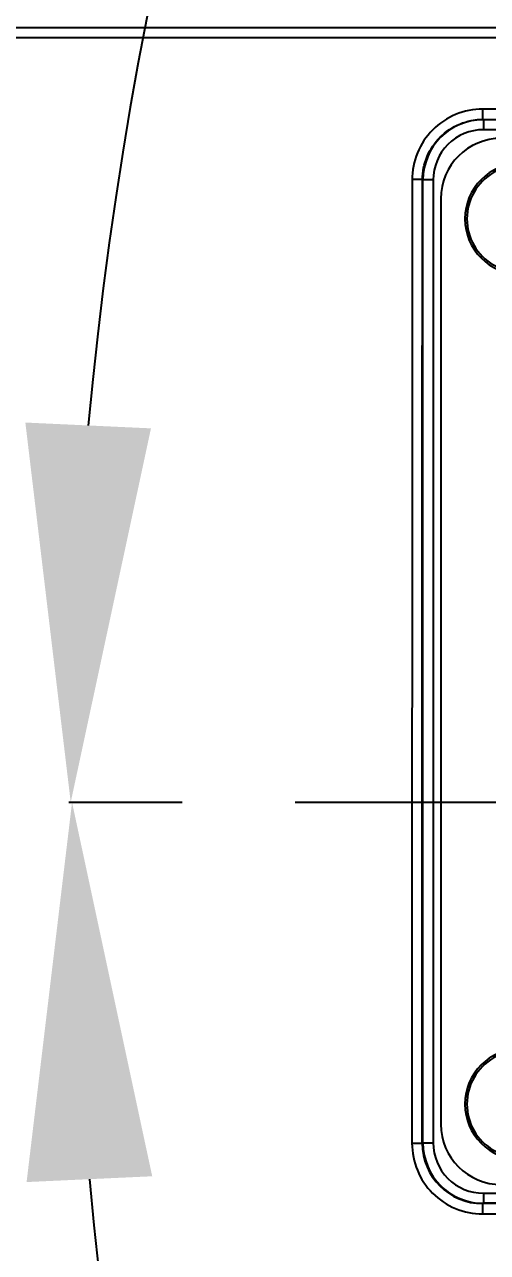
# Model space of a CAD drawing. Header units: millimetres. Extents: x 5828 to 6704, y 123 to 421.
# Drawn here: x 6577.492 to 6579.025, y 248.122 to 252.191 of the extents above; entities that cross this region are included whole.
import ezdxf

# ---------------------------------------------------------------- set-up
doc = ezdxf.new("R2010")
doc.units = ezdxf.units.MM
doc.linetypes.add('CENTER', pattern=[0.6, 0.375, -0.075, 0.075, -0.075])
for name, color, linetype in [('中心线', 7, 'Continuous'), ('外形图', 7, 'Continuous'), ('尺寸标注', 7, 'Continuous'), ('运动范围', 7, 'Continuous')]:
    doc.layers.add(name, color=color, linetype=linetype)
doc.styles.add('微软雅黑', font='msyh.ttc', dxfattribs={"height": 1.5})
doc.dimstyles.new('尺寸标注_1_15比例', dxfattribs={"dimtxt": 1.5, "dimasz": 1.25, "dimexe": 0.5, "dimexo": 0.4, "dimgap": 0.5, "dimtad": 1, "dimdec": 1, "dimlfac": 15, "dimdsep": 46, "dimtxsty": '微软雅黑', "dimcen": 0.09, "dimadec": 0, "dimazin": 0, "dimtp": 0.01, "dimtm": 0.01, "dimtfac": 1, "dimtdec": 1, "dimtofl": 0, "dimtmove": 0, "dimatfit": 3, "dimfxl": 1, "dimtolj": 1, "dimarcsym": 0})

# ---------------------------------------------------------------- blocks, each defined once
blk = doc.blocks.new('*D769')
at = {"layer": 'Defpoints', "color": 0}
for p in [(6596.5117, 262.0217), (6628.0363, 256.1115), (6551.3884, 249.6138), (6591.2263, 249.6258), (6637.3008, 249.6138)]:
    blk.add_point(p, dxfattribs=at)
at = {"layer": '尺寸标注', "color": 0, "lineweight": -2}
blk.add_arc((6591.1582, 249.6138), 13.5135, 15.29432, 174.69825, dxfattribs=at)
at = {"layer": '尺寸标注', "color": 0}
for points in [[(6603.9899, 253.1328), (6604.3964, 253.224), (6604.4667, 251.9587)], [(6577.4944, 250.8721), (6577.9106, 250.8528), (6577.6447, 249.6138)]]:
    blk.add_solid(points, dxfattribs=at)
at = {"layer": '尺寸标注', "color": 0, "insert": (6589.8699, 264.3502), "char_height": 1.5, "attachment_point": 5, "rotation": 4.9963, "style": '微软雅黑'}
blk.add_mtext('\\A1;-\\A1;170%%d', dxfattribs=at)
blk = doc.blocks.new('*D770')
at = {"layer": 'Defpoints', "color": 0}
for p in [(6551.3884, 249.6138), (6591.2263, 249.6138), (6637.3008, 249.6138), (6628.0365, 243.1292), (6583.7661, 238.2698)]:
    blk.add_point(p, dxfattribs=at)
at = {"layer": '尺寸标注', "color": 0, "lineweight": -2}
blk.add_arc((6591.2263, 249.6138), 13.5772, 185.27685, 344.73221, dxfattribs=at)
at = {"layer": '尺寸标注', "color": 0}
for points in [[(6577.9147, 248.3747), (6577.4985, 248.3555), (6577.6491, 249.6138)], [(6604.5277, 245.9929), (6604.1211, 246.084), (6604.5977, 247.2582)]]:
    blk.add_solid(points, dxfattribs=at)
at = {"layer": '尺寸标注', "color": 0, "insert": (6591.5441, 237.3197), "char_height": 1.5, "attachment_point": 5, "rotation": 1.4808, "style": '微软雅黑'}
blk.add_mtext('\\A1;+\\A1;170%%d', dxfattribs=at)

msp = doc.modelspace()

# ---------------------------------------------------------------- linework, layer by layer
at = {"layer": '中心线', "linetype": 'CENTER', "ltscale": 5}
msp.add_line((6551.3884, 249.6138), (6637.3008, 249.6138), dxfattribs=at)
at = {"layer": '外形图', "color": 7, "linetype": 'Continuous'}
for p, q in [((6568.6888, 252.1805), (6586.8941, 252.1805)), ((6568.667, 252.1482), (6585.8254, 252.1482)), ((6580.8683, 251.9107), (6579.0096, 251.9107)), ((6579.0102, 251.8765), (6579.0117, 251.8758)), ((6579.0117, 251.8758), (6580.8687, 251.8758)), ((6580.8693, 251.8425), (6579.0123, 251.8425)), ((6578.8101, 251.6766), (6578.8117, 251.6758)), ((6578.8117, 248.4851), (6578.8117, 251.6758)), ((6578.8457, 251.6758), (6578.8117, 251.6758)), ((6578.8457, 251.6758), (6578.8457, 248.4851)), ((6578.8712, 251.6138), (6578.8712, 248.5471)), ((6578.8094, 248.484), (6578.8117, 248.4851)), ((6578.8117, 248.4851), (6578.8457, 248.4851)), ((6579.0123, 248.3185), (6580.8693, 248.3185)), ((6579.0094, 248.2841), (6579.0117, 248.2851)), ((6580.8687, 248.2851), (6579.0117, 248.2851)), ((6579.0088, 248.2502), (6580.8682, 248.2503))]:
    msp.add_line(p, q, dxfattribs=at)
for centre, radius, start, end in [((6579.0117, 251.6758), 0.2, 90.0119, 179.9996), ((6579.0123, 251.6758), 0.1666, 90.0035, 180.0063), ((6579.0711, 251.6138), 0.2, 90.0059, 180.0058), ((6579.1341, 251.5471), 0.1833, 90.0057, 180.0057), ((6579.1339, 251.5472), 0.1766, 359.989, 180.011), ((6579.1341, 251.5471), 0.1833, 179.9943, 269.9943), ((6579.1339, 251.5471), 0.1766, 179.989, 0.011), ((6579.1341, 248.6138), 0.1833, 90.0057, 180.0057), ((6579.1339, 248.6138), 0.1766, 359.989, 180.011), ((6579.1341, 248.6138), 0.1833, 179.9943, 269.9943), ((6579.1339, 248.6138), 0.1766, 179.989, 0.011), ((6579.0711, 248.5471), 0.2, 179.9942, 269.9941), ((6579.0094, 248.4841), 0.2, 180.0412, 270.0063), ((6579.0117, 248.4851), 0.2, 180.0004, 269.9881), ((6579.0123, 248.4851), 0.1666, 179.9922, 269.995)]:
    msp.add_arc(centre, radius, start, end, dxfattribs=at)
for points, knots in [([(6579.0096, 251.9107), (6578.9792, 251.9105), (6578.9175, 251.8987), (6578.8398, 251.8461), (6578.7876, 251.7681), (6578.7763, 251.7065), (6578.7759, 251.676)], [0, 0, 0, 0, 0.250001, 0.499998, 0.749987, 1, 1, 1, 1]), ([(6579.0102, 251.8765), (6579.0101, 251.8767), (6579.0102, 251.8778), (6579.0099, 251.8796), (6579.0099, 251.8829), (6579.0097, 251.889), (6579.0097, 251.8985), (6579.0096, 251.9065), (6579.0096, 251.9108)], [0, 0, 0, 0, 0.022701, 0.082016, 0.175783, 0.300681, 0.623963, 1, 1, 1, 1]), ([(6578.8101, 251.6766), (6578.8101, 251.7026), (6578.8206, 251.7552), (6578.8652, 251.8216), (6578.9316, 251.8661), (6578.9842, 251.8765), (6579.0102, 251.8765)], [0, 0, 0, 0, 0.249982, 0.499951, 0.749949, 1, 1, 1, 1]), ([(6579.0117, 251.8758), (6579.0119, 251.8756), (6579.0117, 251.8746), (6579.012, 251.8728), (6579.012, 251.8696), (6579.0121, 251.8637), (6579.0123, 251.8545), (6579.0124, 251.8467), (6579.0123, 251.8425)], [0, 0, 0, 0, 0.022625, 0.08155, 0.17478, 0.299138, 0.621979, 1, 1, 1, 1]), ([(6578.7759, 251.6775), (6578.7758, 251.5044), (6578.7755, 250.8165), (6578.7754, 250.1286), (6578.7754, 249.6138)], [0, 0, 0, 0, 0.251637, 1, 1, 1, 1]), ([(6578.8101, 251.6766), (6578.8099, 251.6768), (6578.8088, 251.6767), (6578.807, 251.677), (6578.8037, 251.6771), (6578.7977, 251.6773), (6578.7883, 251.6774), (6578.7804, 251.6775), (6578.7761, 251.6775)], [0, 0, 0, 0, 0.023303, 0.08279, 0.17651, 0.301188, 0.623941, 1, 1, 1, 1]), ([(6578.7752, 249.6138), (6578.7752, 249.52), (6578.7752, 249.1432), (6578.7753, 248.7664), (6578.7754, 248.4835)], [0, 0, 0, 0, 0.24908, 1, 1, 1, 1]), ([(6578.7754, 248.484), (6578.7757, 248.4536), (6578.7873, 248.3921), (6578.8395, 248.3145), (6578.917, 248.2622), (6578.9785, 248.2505), (6579.0088, 248.2502)], [0, 0, 0, 0, 0.250025, 0.50002, 0.750011, 1, 1, 1, 1]), ([(6578.8094, 248.484), (6578.8085, 248.4836), (6578.8049, 248.484), (6578.7979, 248.4835), (6578.7875, 248.4836), (6578.7797, 248.4835), (6578.7754, 248.4835)], [0, 0, 0, 0, 0.086716, 0.306168, 0.627209, 1, 1, 1, 1]), ([(6579.0123, 248.3185), (6579.0123, 248.3143), (6579.0123, 248.3065), (6579.0122, 248.2973), (6579.012, 248.2913), (6579.012, 248.2882), (6579.0117, 248.2864), (6579.0119, 248.2853), (6579.0117, 248.2851)], [0, 0, 0, 0, 0.377763, 0.700341, 0.824862, 0.918219, 0.977305, 1, 1, 1, 1]), ([(6579.0094, 248.2841), (6579.0093, 248.2839), (6579.0094, 248.2828), (6579.0091, 248.281), (6579.0091, 248.2778), (6579.0089, 248.2717), (6579.0089, 248.2623), (6579.0088, 248.2544), (6579.0088, 248.2502)], [0, 0, 0, 0, 0.022651, 0.081764, 0.175285, 0.299923, 0.623045, 1, 1, 1, 1])]:
    msp.add_open_spline(points, degree=3, knots=knots, dxfattribs=at)
for points in [[(6579.0102, 251.8765), (6579.6297, 251.8765), (6580.2492, 251.8764), (6580.8687, 251.8763)], [(6578.8091, 249.6138), (6578.8091, 250.3014), (6578.8094, 250.989), (6578.8101, 251.6766)], [(6578.8094, 248.484), (6578.8092, 248.8606), (6578.8091, 249.2372), (6578.8091, 249.6138)], [(6580.8686, 248.2842), (6580.2489, 248.2841), (6579.6292, 248.2841), (6579.0094, 248.2841)]]:
    msp.add_open_spline(points, degree=3, dxfattribs=at)
at = {"layer": '运动范围', "color": 0, "linetype": 'Continuous', "lineweight": 0}
msp.add_arc((6591.2263, 249.6198), 37.378, 10, 350, dxfattribs=at)

# ---------------------------------------------------------------- dimensions: what is measured, and where the dimension line sits
at = {"layer": '尺寸标注'}
for base, line1, line2, text, picture, middle in [((6596.5117, 262.0217), ((6551.3884, 249.6138), (6637.3008, 249.6138)), ((6628.0363, 256.1115), (6591.2263, 249.6258)), '\\A1;-<>', '*D769', (6589.9813, 263.076)), ((6583.7661, 238.2698), ((6628.0365, 243.1292), (6591.2263, 249.6138)), ((6551.3884, 249.6138), (6637.3008, 249.6138)), '\\A1;+<>', '*D770', (6591.5772, 236.0411))]:
    dim = msp.add_angular_dim_2l(base=base, line1=line1, line2=line2, text=text, dimstyle='尺寸标注_1_15比例', override={"dimtxsty": '微软雅黑'}, dxfattribs=at)
    dim.commit()
    dim.dimension.update_dxf_attribs({"geometry": picture, "text_midpoint": middle, "dimtype": 162})

doc.saveas('drawing.dxf')
